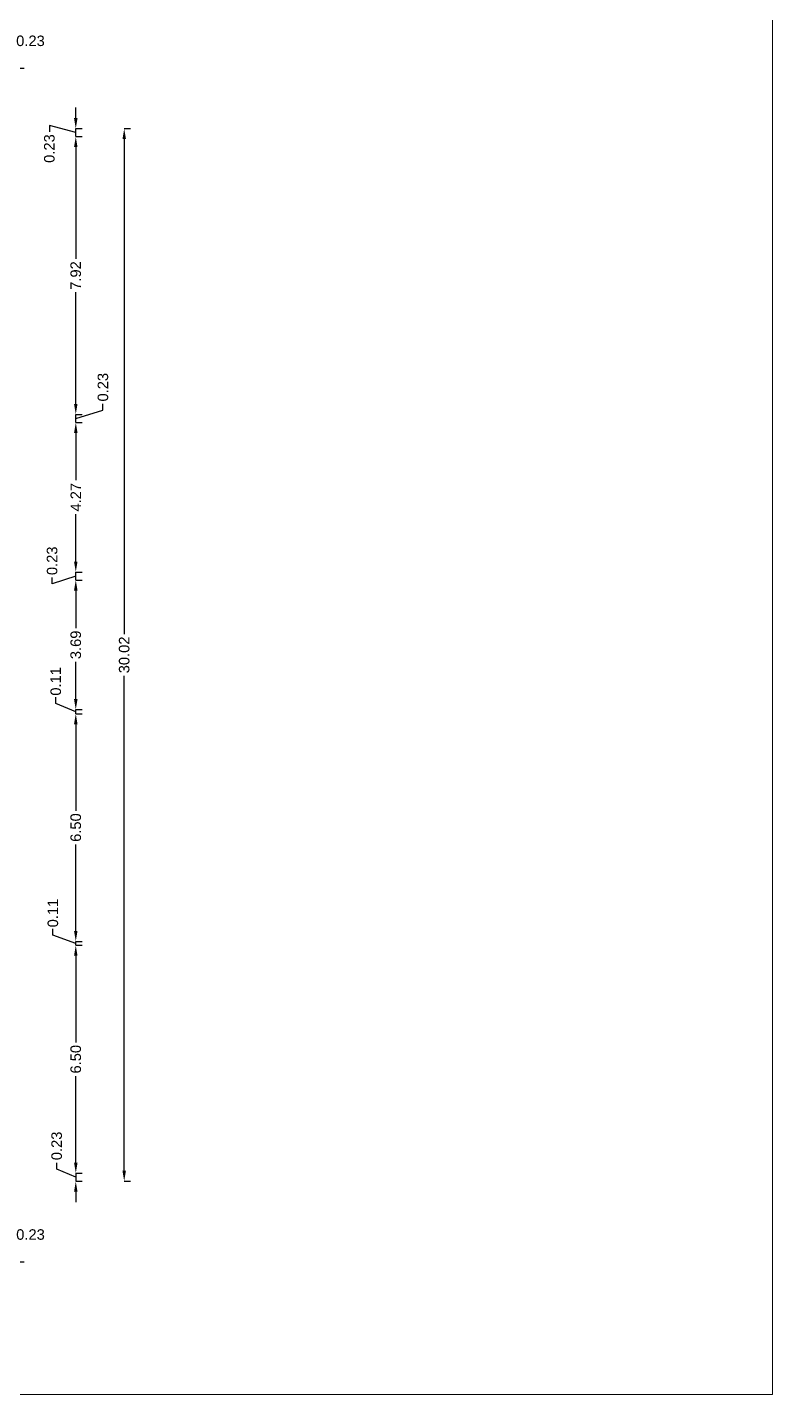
# Model space of a CAD drawing. Header units: metres. Extents: x -278 to 15491, y -352 to 277.
# Drawn here: x 15361.71 to 15382.95, y -334.03 to -295.04 of the extents above; entities that cross this region are included whole.
import ezdxf

# ---------------------------------------------------------------- set-up
doc = ezdxf.new("R2010")
doc.units = ezdxf.units.M
doc.header["$MEASUREMENT"] = 0
doc.layers.add('0 @ 1', color=7, linetype='Continuous')
doc.styles.get("Standard").update_dxf_attribs({"font": 'arial.ttf'})
doc.dimstyles.new('Annotative', dxfattribs={"dimscale": 0, "dimtxt": 0.3, "dimasz": 0.3, "dimexe": 0.18, "dimexo": 0.0625, "dimgap": 0.09, "dimtad": 0, "dimzin": 0, "dimdsep": 46, "dimtxsty": 'Standard', "dimcen": 0.09, "dimadec": 0, "dimazin": 0, "dimtfac": 1, "dimtofl": 0, "dimtmove": 0, "dimatfit": 3, "dimfxl": 0, "dimtolj": 1, "dimtzin": 0, "dimarcsym": 0})

# ---------------------------------------------------------------- blocks, each defined once
blk = doc.blocks.new('*D143')
at = {"color": 0, "lineweight": -2, "ltscale": 10}
for p, q in [((15360.907, -330.241), (15361.139, -329.466)), ((15361.139, -329.466), (15361.319, -329.466)), ((15360.492, -330.241), (15360.192, -330.241)), ((15360.792, -330.241), (15360.792, -330.061)), ((15360.792, -330.241), (15361.022, -330.241)), ((15361.022, -330.241), (15361.022, -330.061)), ((15361.322, -330.241), (15361.622, -330.241))]:
    blk.add_line(p, q, dxfattribs=at)
at = {"color": 0, "lineweight": 0, "ltscale": 10}
for points in [[(15360.492, -330.191), (15360.492, -330.291), (15360.792, -330.241)], [(15361.322, -330.191), (15361.322, -330.291), (15361.022, -330.241)]]:
    blk.add_solid(points, dxfattribs=at)
at = {"layer": 'Defpoints', "color": 0, "lineweight": 0, "ltscale": 10}
for p in [(15360.792, -330.241), (15361.022, -330.241), (15361.022, -330.241)]:
    blk.add_point(p, dxfattribs=at)
at = {"color": 0, "lineweight": 0, "ltscale": 10, "insert": (15361.799, -329.466), "char_height": 0.3, "attachment_point": 5}
blk.add_mtext('\\A1;0.23', dxfattribs=at)
blk = doc.blocks.new('*D172')
at = {"color": 0, "lineweight": -2, "ltscale": 10}
for p, q in [((15360.906, -296.197), (15361.139, -295.422)), ((15361.139, -295.422), (15361.319, -295.422)), ((15360.492, -296.197), (15360.192, -296.197)), ((15360.792, -296.197), (15360.792, -296.017)), ((15360.792, -296.197), (15361.02, -296.197)), ((15361.02, -296.197), (15361.02, -296.017)), ((15361.32, -296.197), (15361.62, -296.197))]:
    blk.add_line(p, q, dxfattribs=at)
at = {"color": 0, "lineweight": 0, "ltscale": 10}
for points in [[(15360.492, -296.147), (15360.492, -296.247), (15360.792, -296.197)], [(15361.32, -296.147), (15361.32, -296.247), (15361.02, -296.197)]]:
    blk.add_solid(points, dxfattribs=at)
at = {"layer": 'Defpoints', "color": 0, "lineweight": 0, "ltscale": 10}
for p in [(15360.792, -296.197), (15361.02, -296.197), (15361.02, -296.197)]:
    blk.add_point(p, dxfattribs=at)
at = {"color": 0, "lineweight": 0, "ltscale": 10, "insert": (15361.798, -295.422), "char_height": 0.3, "attachment_point": 5}
blk.add_mtext('\\A1;0.23', dxfattribs=at)
blk = doc.blocks.new('*D173')
at = {"color": 0, "lineweight": -2, "ltscale": 10}
for p, q in [((15363.089, -320.805), (15363.089, -320.505)), ((15362.437, -320.928), (15362.437, -320.748)), ((15363.089, -321.16), (15362.437, -320.928)), ((15363.089, -321.105), (15363.269, -321.105)), ((15363.089, -321.215), (15363.089, -321.105)), ((15363.089, -321.215), (15363.269, -321.215)), ((15363.089, -321.515), (15363.089, -321.815))]:
    blk.add_line(p, q, dxfattribs=at)
at = {"color": 0, "lineweight": 0, "ltscale": 10}
for points in [[(15363.039, -320.805), (15363.139, -320.805), (15363.089, -321.105)], [(15363.039, -321.515), (15363.139, -321.515), (15363.089, -321.215)]]:
    blk.add_solid(points, dxfattribs=at)
at = {"layer": 'Defpoints', "color": 0, "lineweight": 0, "ltscale": 10}
for p in [(15363.089, -321.105), (15363.089, -321.105), (15363.089, -321.215)]:
    blk.add_point(p, dxfattribs=at)
at = {"color": 0, "lineweight": 0, "ltscale": 10, "insert": (15362.437, -320.297), "char_height": 0.3, "attachment_point": 5, "rotation": 90}
blk.add_mtext('\\A1;0.11', dxfattribs=at)
blk = doc.blocks.new('*D174')
at = {"color": 0, "lineweight": -2, "ltscale": 10}
for p, q in [((15363.089, -314.61), (15363.269, -314.61)), ((15363.089, -314.91), (15363.089, -317.378)), ((15363.089, -320.805), (15363.089, -318.337)), ((15363.089, -321.105), (15363.269, -321.105))]:
    blk.add_line(p, q, dxfattribs=at)
at = {"color": 0, "lineweight": 0, "ltscale": 10}
for points in [[(15363.039, -314.91), (15363.139, -314.91), (15363.089, -314.61)], [(15363.039, -320.805), (15363.139, -320.805), (15363.089, -321.105)]]:
    blk.add_solid(points, dxfattribs=at)
at = {"layer": 'Defpoints', "color": 0, "lineweight": 0, "ltscale": 10}
for p in [(15363.089, -314.61), (15363.089, -314.61), (15363.089, -321.105)]:
    blk.add_point(p, dxfattribs=at)
at = {"color": 0, "lineweight": 0, "ltscale": 10, "insert": (15363.089, -317.858), "char_height": 0.3, "attachment_point": 5, "rotation": 90}
blk.add_mtext('\\A1;6.50', dxfattribs=at)
blk = doc.blocks.new('*D175')
at = {"color": 0, "lineweight": -2, "ltscale": 10}
for p, q in [((15363.089, -314.195), (15363.089, -313.895)), ((15362.519, -314.32), (15362.519, -314.14)), ((15363.089, -314.553), (15362.519, -314.32)), ((15363.089, -314.495), (15363.269, -314.495)), ((15363.089, -314.61), (15363.089, -314.495)), ((15363.089, -314.61), (15363.269, -314.61)), ((15363.089, -314.91), (15363.089, -315.21))]:
    blk.add_line(p, q, dxfattribs=at)
at = {"color": 0, "lineweight": 0, "ltscale": 10}
for points in [[(15363.039, -314.195), (15363.139, -314.195), (15363.089, -314.495)], [(15363.039, -314.91), (15363.139, -314.91), (15363.089, -314.61)]]:
    blk.add_solid(points, dxfattribs=at)
at = {"layer": 'Defpoints', "color": 0, "lineweight": 0, "ltscale": 10}
for p in [(15363.047, -314.495), (15363.089, -314.495), (15363.089, -314.61)]:
    blk.add_point(p, dxfattribs=at)
at = {"color": 0, "lineweight": 0, "ltscale": 10, "insert": (15362.519, -313.689), "char_height": 0.3, "attachment_point": 5, "rotation": 90}
blk.add_mtext('\\A1;0.11', dxfattribs=at)
blk = doc.blocks.new('*D176')
at = {"color": 0, "lineweight": -2, "ltscale": 10}
for p, q in [((15363.089, -310.8), (15363.269, -310.8)), ((15363.089, -311.1), (15363.089, -312.168)), ((15363.089, -314.195), (15363.089, -313.128)), ((15363.089, -314.495), (15363.269, -314.495))]:
    blk.add_line(p, q, dxfattribs=at)
at = {"color": 0, "lineweight": 0, "ltscale": 10}
for points in [[(15363.039, -311.1), (15363.139, -311.1), (15363.089, -310.8)], [(15363.039, -314.195), (15363.139, -314.195), (15363.089, -314.495)]]:
    blk.add_solid(points, dxfattribs=at)
at = {"layer": 'Defpoints', "color": 0, "lineweight": 0, "ltscale": 10}
for p in [(15363.089, -310.8), (15363.089, -310.8), (15363.047, -314.495)]:
    blk.add_point(p, dxfattribs=at)
at = {"color": 0, "lineweight": 0, "ltscale": 10, "insert": (15363.089, -312.648), "char_height": 0.3, "attachment_point": 5, "rotation": 90}
blk.add_mtext('\\A1;3.69', dxfattribs=at)
blk = doc.blocks.new('*D177')
at = {"color": 0, "lineweight": -2, "ltscale": 10}
for p, q in [((15363.089, -310.272), (15363.089, -309.972)), ((15363.089, -310.686), (15362.415, -310.91)), ((15362.415, -310.91), (15362.415, -310.73)), ((15363.089, -310.572), (15363.269, -310.572)), ((15363.089, -310.8), (15363.089, -310.572)), ((15363.089, -310.8), (15363.269, -310.8)), ((15363.089, -311.1), (15363.089, -311.4))]:
    blk.add_line(p, q, dxfattribs=at)
at = {"color": 0, "lineweight": 0, "ltscale": 10}
for points in [[(15363.039, -310.272), (15363.139, -310.272), (15363.089, -310.572)], [(15363.039, -311.1), (15363.139, -311.1), (15363.089, -310.8)]]:
    blk.add_solid(points, dxfattribs=at)
at = {"layer": 'Defpoints', "color": 0, "lineweight": 0, "ltscale": 10}
for p in [(15363.089, -310.572), (15363.089, -310.572), (15363.089, -310.8)]:
    blk.add_point(p, dxfattribs=at)
at = {"color": 0, "lineweight": 0, "ltscale": 10, "insert": (15362.415, -310.25), "char_height": 0.3, "attachment_point": 5, "rotation": 90}
blk.add_mtext('\\A1;0.23', dxfattribs=at)
blk = doc.blocks.new('*D178')
at = {"color": 0, "lineweight": -2, "ltscale": 10}
for p, q in [((15363.089, -306.305), (15363.269, -306.305)), ((15363.089, -306.605), (15363.089, -307.953)), ((15363.089, -310.272), (15363.089, -308.924)), ((15363.089, -310.572), (15363.269, -310.572))]:
    blk.add_line(p, q, dxfattribs=at)
at = {"color": 0, "lineweight": 0, "ltscale": 10}
for points in [[(15363.039, -306.605), (15363.139, -306.605), (15363.089, -306.305)], [(15363.039, -310.272), (15363.139, -310.272), (15363.089, -310.572)]]:
    blk.add_solid(points, dxfattribs=at)
at = {"layer": 'Defpoints', "color": 0, "lineweight": 0, "ltscale": 10}
for p in [(15363.089, -306.305), (15363.089, -306.305), (15363.089, -310.572)]:
    blk.add_point(p, dxfattribs=at)
at = {"color": 0, "lineweight": 0, "ltscale": 10, "insert": (15363.089, -308.438), "char_height": 0.3, "attachment_point": 5, "rotation": 90}
blk.add_mtext('\\A1;4.27', dxfattribs=at)
blk = doc.blocks.new('*D179')
at = {"color": 0, "lineweight": -2, "ltscale": 10}
for p, q in [((15363.089, -305.776), (15363.089, -305.476)), ((15363.089, -306.191), (15363.864, -305.958)), ((15363.089, -306.076), (15363.269, -306.076)), ((15363.089, -306.305), (15363.089, -306.076)), ((15363.864, -305.958), (15363.864, -305.778)), ((15363.089, -306.305), (15363.269, -306.305)), ((15363.089, -306.605), (15363.089, -306.905))]:
    blk.add_line(p, q, dxfattribs=at)
at = {"color": 0, "lineweight": 0, "ltscale": 10}
for points in [[(15363.039, -305.776), (15363.139, -305.776), (15363.089, -306.076)], [(15363.039, -306.605), (15363.139, -306.605), (15363.089, -306.305)]]:
    blk.add_solid(points, dxfattribs=at)
at = {"layer": 'Defpoints', "color": 0, "lineweight": 0, "ltscale": 10}
for p in [(15363.089, -306.076), (15363.089, -306.076), (15363.089, -306.305)]:
    blk.add_point(p, dxfattribs=at)
at = {"color": 0, "lineweight": 0, "ltscale": 10, "insert": (15363.864, -305.299), "char_height": 0.3, "attachment_point": 5, "rotation": 90}
blk.add_mtext('\\A1;0.23', dxfattribs=at)
blk = doc.blocks.new('*D180')
at = {"color": 0, "lineweight": -2, "ltscale": 10}
for p, q in [((15363.089, -298.152), (15363.269, -298.152)), ((15363.089, -298.452), (15363.089, -301.637)), ((15363.089, -305.776), (15363.089, -302.591)), ((15363.089, -306.076), (15363.269, -306.076))]:
    blk.add_line(p, q, dxfattribs=at)
at = {"color": 0, "lineweight": 0, "ltscale": 10}
for points in [[(15363.039, -298.452), (15363.139, -298.452), (15363.089, -298.152)], [(15363.039, -305.776), (15363.139, -305.776), (15363.089, -306.076)]]:
    blk.add_solid(points, dxfattribs=at)
at = {"layer": 'Defpoints', "color": 0, "lineweight": 0, "ltscale": 10}
for p in [(15363.089, -298.152), (15363.089, -298.152), (15363.089, -306.076)]:
    blk.add_point(p, dxfattribs=at)
at = {"color": 0, "lineweight": 0, "ltscale": 10, "insert": (15363.089, -302.114), "char_height": 0.3, "attachment_point": 5, "rotation": 90}
blk.add_mtext('\\A1;7.92', dxfattribs=at)
blk = doc.blocks.new('*D181')
at = {"color": 0, "lineweight": -2, "ltscale": 10}
for p, q in [((15363.089, -297.624), (15363.089, -297.324)), ((15363.089, -298.038), (15362.337, -297.833)), ((15362.337, -297.833), (15362.337, -298.013)), ((15363.089, -297.924), (15363.269, -297.924)), ((15363.089, -298.152), (15363.089, -297.924)), ((15363.089, -298.152), (15363.269, -298.152)), ((15363.089, -298.452), (15363.089, -298.752))]:
    blk.add_line(p, q, dxfattribs=at)
at = {"color": 0, "lineweight": 0, "ltscale": 10}
for points in [[(15363.039, -297.624), (15363.139, -297.624), (15363.089, -297.924)], [(15363.039, -298.452), (15363.139, -298.452), (15363.089, -298.152)]]:
    blk.add_solid(points, dxfattribs=at)
at = {"layer": 'Defpoints', "color": 0, "lineweight": 0, "ltscale": 10}
for p in [(15363.089, -297.924), (15363.089, -297.924), (15363.089, -298.152)]:
    blk.add_point(p, dxfattribs=at)
at = {"color": 0, "lineweight": 0, "ltscale": 10, "insert": (15362.337, -298.493), "char_height": 0.3, "attachment_point": 5, "rotation": 90}
blk.add_mtext('\\A1;0.23', dxfattribs=at)
blk = doc.blocks.new('*D182')
at = {"color": 0, "lineweight": -2, "ltscale": 10}
for p, q in [((15364.465, -297.924), (15364.649, -297.924)), ((15364.469, -298.224), (15364.469, -312.339)), ((15364.469, -327.644), (15364.469, -313.528)), ((15364.465, -327.944), (15364.649, -327.944))]:
    blk.add_line(p, q, dxfattribs=at)
at = {"color": 0, "lineweight": 0, "ltscale": 10}
for points in [[(15364.419, -298.224), (15364.519, -298.224), (15364.469, -297.924)], [(15364.419, -327.644), (15364.519, -327.644), (15364.469, -327.944)]]:
    blk.add_solid(points, dxfattribs=at)
at = {"layer": 'Defpoints', "color": 0, "lineweight": 0, "ltscale": 10}
for p in [(15364.402, -297.924), (15364.469, -297.924), (15364.402, -327.944)]:
    blk.add_point(p, dxfattribs=at)
at = {"color": 0, "lineweight": 0, "ltscale": 10, "insert": (15364.469, -312.934), "char_height": 0.3, "attachment_point": 5, "rotation": 90}
blk.add_mtext('\\A1;30.02', dxfattribs=at)
blk = doc.blocks.new('*D183')
at = {"color": 0, "lineweight": -2, "ltscale": 10}
for p, q in [((15363.089, -321.215), (15363.269, -321.215)), ((15363.089, -321.515), (15363.089, -323.985)), ((15363.089, -327.415), (15363.089, -324.945)), ((15363.089, -327.715), (15363.269, -327.715))]:
    blk.add_line(p, q, dxfattribs=at)
at = {"color": 0, "lineweight": 0, "ltscale": 10}
for points in [[(15363.039, -321.515), (15363.139, -321.515), (15363.089, -321.215)], [(15363.039, -327.415), (15363.139, -327.415), (15363.089, -327.715)]]:
    blk.add_solid(points, dxfattribs=at)
at = {"layer": 'Defpoints', "color": 0, "lineweight": 0, "ltscale": 10}
for p in [(15363.089, -321.215), (15363.089, -327.715), (15363.089, -327.715)]:
    blk.add_point(p, dxfattribs=at)
at = {"color": 0, "lineweight": 0, "ltscale": 10, "insert": (15363.089, -324.465), "char_height": 0.3, "attachment_point": 5, "rotation": 90}
blk.add_mtext('\\A1;6.50', dxfattribs=at)
blk = doc.blocks.new('*D184')
at = {"color": 0, "lineweight": -2, "ltscale": 10}
for p, q in [((15363.089, -327.415), (15363.089, -327.115)), ((15362.545, -327.597), (15362.545, -327.417)), ((15363.089, -327.829), (15362.545, -327.597)), ((15363.089, -327.715), (15363.269, -327.715)), ((15363.089, -327.715), (15363.089, -327.944)), ((15363.089, -327.944), (15363.269, -327.944)), ((15363.089, -328.244), (15363.089, -328.544))]:
    blk.add_line(p, q, dxfattribs=at)
at = {"color": 0, "lineweight": 0, "ltscale": 10}
for points in [[(15363.039, -327.415), (15363.139, -327.415), (15363.089, -327.715)], [(15363.039, -328.244), (15363.139, -328.244), (15363.089, -327.944)]]:
    blk.add_solid(points, dxfattribs=at)
at = {"layer": 'Defpoints', "color": 0, "lineweight": 0, "ltscale": 10}
for p in [(15363.089, -327.715), (15363.089, -327.944), (15363.089, -327.944)]:
    blk.add_point(p, dxfattribs=at)
at = {"color": 0, "lineweight": 0, "ltscale": 10, "insert": (15362.545, -326.937), "char_height": 0.3, "attachment_point": 5, "rotation": 90}
blk.add_mtext('\\A1;0.23', dxfattribs=at)

msp = doc.modelspace()

# ---------------------------------------------------------------- linework, layer by layer
at = {"lineweight": 0, "ltscale": 10}
msp.add_lwpolyline([(15262.322, -248.991), (15382.947, -248.991), (15382.947, -334.031), (15262.322, -334.031)], close=True, dxfattribs=at)

# ---------------------------------------------------------------- dimensions: what is measured, and where the dimension line sits
at = {"layer": '0 @ 1', "lineweight": 0, "ltscale": 10}
for base, p1, p2, angle, picture, middle in [((15361.02, -296.197), (15360.792, -296.197), (15361.02, -296.197), 180, '*D172', (15361.409, -295.422)), ((15363.089, -298.152), (15363.089, -306.076), (15363.089, -298.152), 270, '*D180', (15363.089, -302.114)), ((15363.089, -306.076), (15363.089, -306.305), (15363.089, -306.076), 270, '*D179', (15363.864, -305.688)), ((15363.089, -306.305), (15363.089, -310.572), (15363.089, -306.305), 270, '*D178', (15363.089, -308.438)), ((15363.0892, -310.8003), (15363.0475, -314.4951), (15363.0892, -310.8003), 270, '*D176', (15363.0892, -312.6477)), ((15363.0892, -314.6099), (15363.0892, -321.1051), (15363.0892, -314.6099), 270, '*D174', (15363.0892, -317.8575)), ((15361.022, -330.241), (15360.792, -330.241), (15361.022, -330.241), 180, '*D143', (15361.409, -329.466))]:
    dim = msp.add_linear_dim(base=base, p1=p1, p2=p2, angle=angle, dimstyle='Annotative', override={"dimscale": 1, "dimtix": 0, "dimtofl": 0, "dimtmove": 1, "dimatfit": 3, "dimfxl": 7.5, "dimfxlon": 1, "dimarcsym": 1}, dxfattribs=at)
    dim.commit()
    dim.dimension.update_dxf_attribs({"geometry": picture, "text_midpoint": middle})
for base, p1, p2, angle, picture, middle in [((15363.089, -297.924), (15363.089, -298.152), (15363.089, -297.924), 270, '*D181', (15362.337, -298.103)), ((15363.089, -310.572), (15363.089, -310.8), (15363.089, -310.572), 270, '*D177', (15362.415, -310.64)), ((15363.0892, -314.4951), (15363.0892, -314.6099), (15363.0475, -314.4951), 270, '*D175', (15362.5187, -314.0502)), ((15363.089, -321.105), (15363.089, -321.215), (15363.089, -321.105), 270, '*D173', (15362.437, -320.658)), ((15363.089, -327.944), (15363.089, -327.715), (15363.089, -327.944), 90, '*D184', (15362.545, -327.327))]:
    dim = msp.add_linear_dim(base=base, p1=p1, p2=p2, angle=angle, dimstyle='Annotative', override={"dimscale": 1, "dimtix": 0, "dimtofl": 0, "dimtmove": 1, "dimatfit": 3, "dimfxl": 7.5, "dimfxlon": 1, "dimarcsym": 1}, dxfattribs=at)
    dim.commit()
    dim.dimension.update_dxf_attribs({"geometry": picture, "text_midpoint": middle, "dimtype": 128})
for p1, p2, distance, picture, middle in [((15364.402, -327.944), (15364.402, -297.924), -0.066, '*D182', (15364.469, -312.934)), ((15363.089, -321.215), (15363.089, -327.715), 0, '*D183', (15363.089, -324.465))]:
    dim = msp.add_aligned_dim(p1=p1, p2=p2, distance=distance, dimstyle='Annotative', override={"dimscale": 1, "dimtix": 0, "dimtofl": 0, "dimtmove": 0, "dimatfit": 3, "dimfxl": 7.5, "dimfxlon": 1, "dimarcsym": 1}, dxfattribs=at)
    dim.commit()
    dim.dimension.update_dxf_attribs({"geometry": picture, "text_midpoint": middle})

doc.saveas('drawing.dxf')
